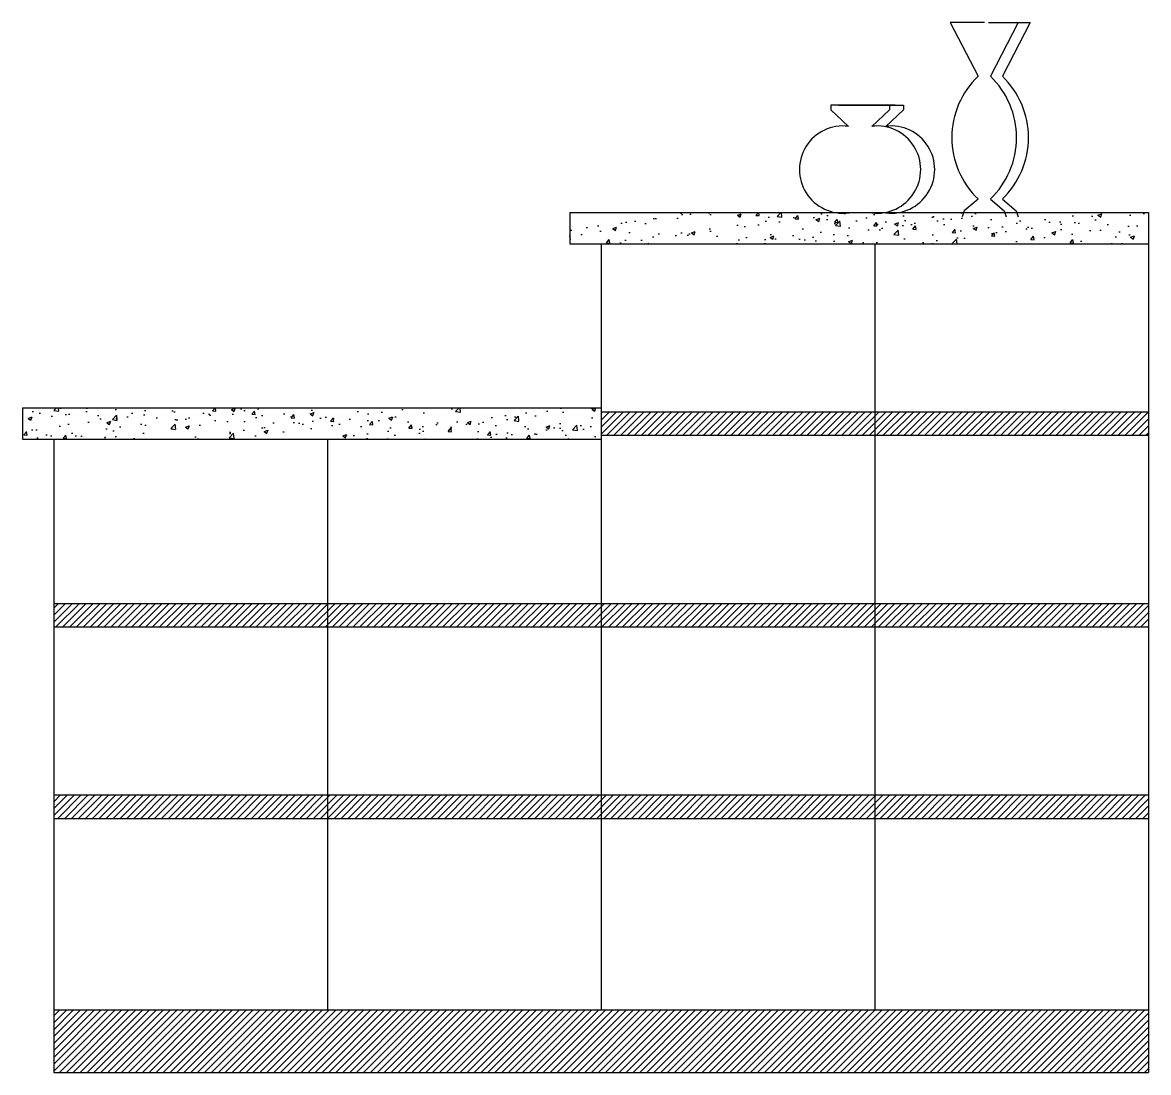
# Model space of a CAD drawing. Header units: millimetres. Extents: x -40 to 1400, y 0 to 1343.
import ezdxf

# ---------------------------------------------------------------- set-up
doc = ezdxf.new("R2010")
doc.units = ezdxf.units.MM
pattern_1 = [(50, (155724.74, -101810.76), (50.208213, -4.392649), [5.25, -57.75]), (355, (155724.74, -101810.76), (-9.712593, 52.65345), [4.2, -46.2]), (100.4514, (155728.92, -101811.127), (40.495657, 48.260768), [4.461813, -49.079948]), (46.1842, (155724.74, -101796.76), (74.706873, -11.58633), [7.875, -86.625]), (96.6356, (155730.964, -101797.73), (65.42639, 68.18825), [6.69272, -73.61991]), (351.1842, (155724.74, -101796.76), (65.426336, 68.188302), [6.3, -69.3]), (21, (155731.74, -101800.26), (41.783494, -28.183322), [5.25, -57.75]), (326, (155731.74, -101800.26), (17.032073, 50.760503), [4.2, -46.2]), (71.4514, (155735.22, -101802.61), (58.815584, 22.577135), [4.461813, -49.079948]), (37.5, (155724.738, -101810.761), (0.8511899, 23.3025698), [0, -45.64, 0, -46.9, 0, -46.375]), (7.5, (155724.738, -101810.761), (18.4148676, 27.6088198), [0, -26.74, 0, -44.59, 0, -17.675]), (327.5, (155709.128, -101810.761), (37.3675705, -1.578841), [0, -17.5, 0, -54.6, 0, -72.45]), (317.5, (155702.128, -101810.76), (40.823032, 7.007349), [0, -22.75, 0, -36.26, 0, -51.45])]
pattern_2 = [(45, (155724.738, -101810.7614), (-4.41941738, 4.41941738), [])]

# ---------------------------------------------------------------- blocks, each defined once
blk = doc.blocks.new('A$C633A308A')
at = {"color": 8}
for p, q in [((192.3, 248.6), (228, 179.9)), ((236.1, 248.6), (192.3, 248.6)), ((241.1, 248.6), (294.7, 248.6)), ((279.4, 248.6), (243.7, 179.9)), ((294.7, 248.6), (259, 179.9)), ((122, 142.8), (39.6, 142.8)), ((39.6, 142.8), (39.6, 136.8)), ((39.6, 136.8), (62.1, 115.8)), ((50.1, 142.8), (132.5, 142.8)), ((114.5, 136.8), (92, 115.8)), ((132.5, 136.8), (110, 115.8)), ((114.5, 142.8), (114.5, 136.8)), ((132.5, 142.8), (132.5, 136.8)), ((62.1, 115.8), (62.1, 115.8)), ((92, 115.8), (92, 115.8)), ((110, 115.8), (110, 115.8)), ((228, 22.9), (210.1, 7.6)), ((243.7, 22.9), (261.5, 7.6)), ((259, 22.9), (276.8, 7.6)), ((210.1, 7.6), (207.6, 0)), ((261.5, 7.6), (264.1, 0)), ((276.8, 7.6), (279.4, 0))]:
    blk.add_line(p, q, dxfattribs=at)
for centre, radius, start, end in [((303.1, 101.4), 108.7, 133.7717, 226.2283), ((168.5, 101.4), 108.7, 313.7717, 46.2283), ((183.8, 101.4), 108.7, 313.7717, 46.2283), ((55.3, 60.5), 55.8, 83.0596, 276.9404), ((98.8, 60.5), 55.8, 263.0596, 96.9404), ((116.7, 60.5), 55.8, 263.0596, 96.9404)]:
    blk.add_arc(centre, radius, start, end, dxfattribs=at)
blk = doc.blocks.new('A$C3BE170FD')
blk.add_blockref('A$C633A308A', (0.5, 0))

msp = doc.modelspace()

# ---------------------------------------------------------------- hatches: boundary and pattern name
h = msp.add_hatch()
h.set_pattern_fill('AR-CONC', color=4, scale=7, style=0)
h.set_pattern_definition(pattern_1)
h.paths.add_polyline_path([(1400, 1060), (1400, 1100), (660, 1100), (660, 1060)])
h = msp.add_hatch()
h.set_pattern_fill('AR-CONC', color=4, scale=7, style=0)
h.set_pattern_definition(pattern_1)
h.paths.add_polyline_path([(-40, 850), (-40, 810), (700, 810), (700, 850)])
h = msp.add_hatch()
h.set_pattern_fill('ANSI31', color=8, scale=50, style=0)
h.set_pattern_definition(pattern_2)
h.paths.add_polyline_path([(1050, 815), (1050, 845), (700, 845), (700, 815)])
h.paths.add_polyline_path([(1400, 815), (1400, 845), (1050, 845), (1050, 815)])
h.paths.add_polyline_path([(1400, 570), (1400, 600), (1050, 600), (1050, 570)])
h.paths.add_polyline_path([(700, 600), (700, 570), (1050, 570), (1050, 600)])
h.paths.add_polyline_path([(700, 355), (700, 325), (1050, 325), (1050, 355)])
h.paths.add_polyline_path([(1050, 355), (1050, 325), (1400, 325), (1400, 355)])
h.paths.add_polyline_path([(700, 570), (700, 600), (350, 600), (350, 570)])
h.paths.add_polyline_path([(0, 600), (0, 570), (350, 570), (350, 600)])
h.paths.add_polyline_path([(0, 355), (0, 325), (350, 325), (350, 355)])
h.paths.add_polyline_path([(350, 355), (350, 325), (700, 325), (700, 355)])
h = msp.add_hatch()
h.set_pattern_fill('ANSI31', color=8, scale=50, style=0)
h.set_pattern_definition(pattern_2)
h.paths.add_polyline_path([(0, 80), (0, 0), (1400, 0), (1400, 80)])

# ---------------------------------------------------------------- linework, layer by layer
at = {"color": 4}
for p, q in [((660, 1100), (660, 1060)), ((660, 1100), (1400, 1100)), ((660, 1060), (1400, 1060)), ((700, 1060), (700, 80)), ((1050, 1060), (1050, 80)), ((-40, 850), (700, 850)), ((-40, 850), (-40, 810)), ((-40, 810), (700, 810)), ((0, 810), (0, 0)), ((350, 810), (350, 80)), ((0, 80), (1400, 80))]:
    msp.add_line(p, q, dxfattribs=at)
at = {"color": 8}
for p, q in [((700, 845), (1400, 845)), ((700, 815), (1400, 815)), ((0, 600), (1400, 600)), ((0, 570), (1400, 570)), ((0, 355), (1400, 355)), ((0, 325), (1400, 325))]:
    msp.add_line(p, q, dxfattribs=at)
msp.add_line((0, 0), (1400, 0))
msp.add_lwpolyline([(1400, 1100), (1400, 0)])

# ---------------------------------------------------------------- block references
at = {"color": 4}
msp.add_blockref('A$C3BE170FD', (953.6, 1094.3), dxfattribs=at)

doc.saveas('drawing.dxf')
